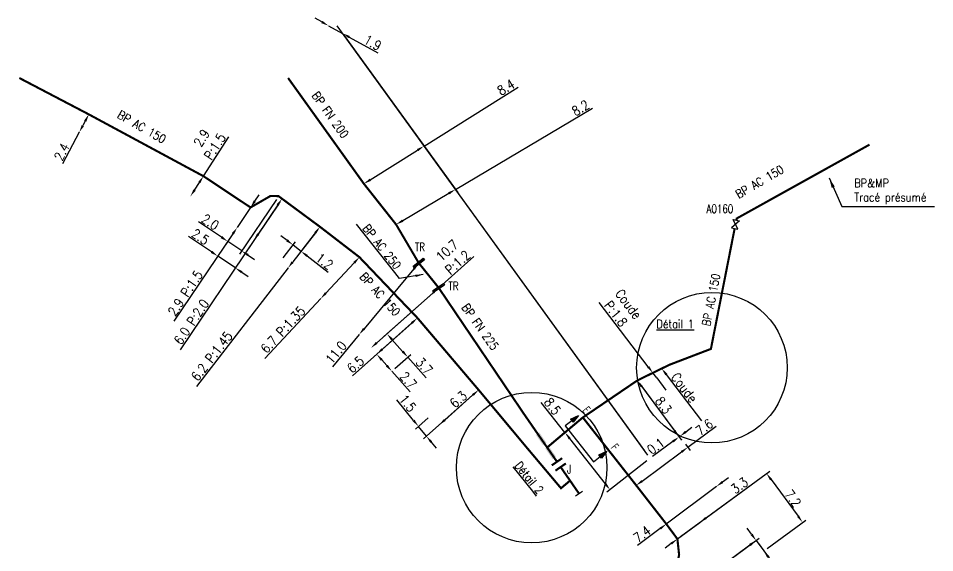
# Model space of a CAD drawing. Header units: millimetres. Extents: x 183997 to 185000, y 127999 to 129007.
# Drawn here: x 184287.6 to 184395.9, y 128943.9 to 129007.1 of the extents above; entities that cross this region are included whole.
import ezdxf
from ezdxf.enums import TextEntityAlignment as Align

# ---------------------------------------------------------------- set-up
doc = ezdxf.new("R2010")
doc.units = ezdxf.units.MM
doc.header["$PDMODE"] = 34
doc.linetypes.add('L_25_AP', pattern=[2000, 1000, 1000])
doc.linetypes.add('L_25_FN', pattern=[2000, 1000, 1000])
doc.layers.get('0').update_dxf_attribs({"linetype": 'CONTINUOUS'})
doc.layers.get('DEFPOINTS').update_dxf_attribs({"linetype": 'CONTINUOUS'})
for name, color, linetype in [('L_150', 1, 'CONTINUOUS'), ('L_300', 7, 'CONTINUOUS'), ('L_340', 7, 'CONTINUOUS'), ('L_900', 7, 'CONTINUOUS'), ('P_310', 7, 'CONTINUOUS')]:
    doc.layers.add(name, color=color, linetype=linetype)
doc.styles.add('indication', font='isocp.shx', dxfattribs={"width": 0.85})
doc.styles.get("Standard").update_dxf_attribs({"font": 'romans.shx', "width": 0.85})
doc.dimstyles.get("Standard").update_dxf_attribs({"dimtxt": 1.5, "dimasz": 1.2, "dimexe": 0.625, "dimexo": 0.625, "dimgap": 0.25, "dimtad": 1, "dimdec": 1, "dimzin": 0, "dimdsep": 46, "dimtxsty": 'Standard', "dimcen": -0.5, "dimadec": 0, "dimazin": 0, "dimtfac": 1, "dimtdec": 1, "dimtmove": 0, "dimatfit": 3, "dimfxl": 0, "dimtolj": 1, "dimtzin": 0, "dimarcsym": 0})

# ---------------------------------------------------------------- blocks, each defined once
blk = doc.blocks.new('*D165')
at = {"layer": 'DEFPOINTS', "color": 0, "linetype": 'Continuous', "transparency": 16777216}
for p in [(184334.76, 128971.62), (184331.73, 128965.32), (184331.73, 128965.32)]:
    blk.add_point(p, dxfattribs=at)
at = {"layer": 'L_150', "color": 0, "linetype": 'Continuous', "lineweight": -2, "transparency": 16777216}
for p, q in [((184334.41, 128971.31), (184329.59, 128967.02)), ((184330.54, 128966.66), (184331.14, 128965.99)), ((184331.73, 128965.32), (184333.91, 128962.87)), ((184332.08, 128965.63), (184332.08, 128965.63))]:
    blk.add_line(p, q, dxfattribs=at)
at = {"layer": 'L_150', "color": 0, "linetype": 'Continuous', "transparency": 16777216}
for points in [[(184330.65, 128966.76), (184330.43, 128966.56), (184329.94, 128967.33)], [(184331.25, 128966.09), (184331.02, 128965.89), (184331.73, 128965.32)]]:
    blk.add_solid(points, dxfattribs=at)
at = {"layer": 'L_150', "color": 0, "linetype": 'Continuous', "transparency": 16777216, "insert": (184333.68, 128964.25), "char_height": 1.125, "attachment_point": 5, "rotation": 311.6532}
blk.add_mtext('\\A1;2.7', dxfattribs=at)
blk = doc.blocks.new('L_300_09')
at = {"color": 0, "linetype": 'Continuous', "flags": 128}
blk.add_lwpolyline([(0.5, -0.38), (-0.5, 0.38), (-0.5, -0.38), (0.5, 0.38), (0.5, -0.38)], dxfattribs=at)
at = {"color": 0, "linetype": 'Continuous', "width": 0.75}
blk.add_attdef('NUM', text='', height=1, dxfattribs=at).set_placement((0, 1.69), align=Align.MIDDLE_CENTER)
at = {"color": 0, "linetype": 'Continuous', "width": 0.75, "flags": 3}
for tag, p in [('DEF_LEG', (0, -5)), ('DEF_COUP', (0, -7.5)), ('DEF_TYPE', (0, -10))]:
    blk.add_attdef(tag, text='', height=1.2, dxfattribs=at).set_placement(p, align=Align.MIDDLE)
blk = doc.blocks.new('L_340_02')
at = {"color": 0, "linetype": 'Continuous'}
blk.add_solid([(-0.75, 0.25), (0.75, 0.25), (-0.75, -0.25), (0.75, -0.25)], dxfattribs=at)
at = {"color": 0, "linetype": 'Continuous', "width": 0.75, "flags": 3}
for tag, p in [('DEF_LEG', (0, -4.75)), ('DEF_TYPE', (0, -6.75))]:
    blk.add_attdef(tag, text='', height=1.2, dxfattribs=at).set_placement(p, align=Align.MIDDLE)
blk = doc.blocks.new('L_340_07')
at = {"color": 0, "linetype": 'Continuous', "const_width": 0.25, "flags": 128}
blk.add_lwpolyline([(0, 0), (0.35, 0)], dxfattribs=at)
at = {"color": 0, "linetype": 'Continuous', "flags": 128}
blk.add_lwpolyline([(0.35, -0.5), (0.35, 0.5)], dxfattribs=at)
at = {"color": 0, "linetype": 'Continuous', "width": 0.75, "flags": 3}
for tag, p in [('DEF_LEG', (0.72, -3.47)), ('DEF_COUP', (0.72, -5.97)), ('DEF_TYPE', (0.72, -8.47))]:
    blk.add_attdef(tag, text='', height=1.2, dxfattribs=at).set_placement(p, align=Align.MIDDLE)
blk = doc.blocks.new('P_310_01')
at = {"color": 0, "linetype": 'Continuous', "const_width": 0.25, "flags": 128}
for points in [[(-0.38, 0.75), (-0.38, -0.75)], [(0.38, 0.75), (0.38, -0.75)]]:
    blk.add_lwpolyline(points, dxfattribs=at)
at = {"color": 0, "linetype": 'Continuous', "width": 0.75}
blk.add_attdef('NUM', text='', height=1, dxfattribs=at).set_placement((1.93, 1.53), align=Align.MIDDLE)
at = {"color": 0, "linetype": 'Continuous', "width": 0.75, "flags": 3}
for tag, p in [('DEF_LEG', (0, -10)), ('DEF_COUP', (0, -12.5)), ('DEF_TYPE', (0, -15))]:
    blk.add_attdef(tag, text='', height=1.2, dxfattribs=at).set_placement(p, align=Align.MIDDLE)
blk = doc.blocks.new('L_340_19')
at = {"linetype": 'Continuous'}
blk.add_hatch(color=0, dxfattribs=at).paths.add_polyline_path([(0.12, 0.75), (-0.12, 0.75), (-0.12, -0.75), (0.12, -0.75)])
at = {"color": 0, "linetype": 'Continuous'}
blk.add_lwpolyline([(-0.12, 0.75), (0.12, 0.75), (0.12, -0.75), (-0.12, -0.75)], close=True, dxfattribs=at)
at = {"color": 0, "linetype": 'Continuous', "width": 0.75}
for tag, height, flags, p in [('TR', 1, 8, (0, 1.98)), ('DEF_LEG', 1.2, 3, (0, -5)), ('DEF_COUP', 1.2, 3, (0, -7.5)), ('DEF_TYPE', 1.2, 3, (0, -10))]:
    blk.add_attdef(tag, text='', height=height, dxfattribs=dict(at, flags=flags)).set_placement(p, align=Align.MIDDLE)
blk = doc.blocks.new('*D796')
at = {"layer": 'DEFPOINTS', "color": 0, "linetype": 'Continuous', "transparency": 16777216}
for p in [(184375.71, 128944.06), (184375.71, 128944.06), (184365.45, 128938.43)]:
    blk.add_point(p, dxfattribs=at)
at = {"layer": 'L_150', "color": 0, "linetype": 'Continuous', "lineweight": -2, "transparency": 16777216}
for p, q in [((184374.26, 128946.03), (184373.73, 128946.76)), ((184365.83, 128938.71), (184375.17, 128945.59)), ((184374.79, 128945.31), (184375.71, 128944.06)), ((184376.25, 128943.33), (184378.11, 128940.8))]:
    blk.add_line(p, q, dxfattribs=at)
at = {"layer": 'L_150', "color": 0, "linetype": 'Continuous', "transparency": 16777216}
for points in [[(184374.38, 128946.12), (184374.14, 128945.94), (184374.79, 128945.31)], [(184376.37, 128943.42), (184376.12, 128943.25), (184375.71, 128944.06)]]:
    blk.add_solid(points, dxfattribs=at)
at = {"layer": 'L_150', "color": 0, "linetype": 'Continuous', "transparency": 16777216, "insert": (184378.05, 128942.15), "char_height": 1.125, "attachment_point": 5, "rotation": 306.343}
blk.add_mtext('\\A1;1.6', dxfattribs=at)
blk = doc.blocks.new('*D797')
at = {"layer": 'DEFPOINTS', "color": 0, "linetype": 'Continuous', "transparency": 16777216}
for p in [(184374.79, 128945.31), (184374.79, 128945.31), (184364.84, 128937.98)]:
    blk.add_point(p, dxfattribs=at)
at = {"layer": 'L_150', "color": 0, "linetype": 'Continuous', "lineweight": -2, "transparency": 16777216}
blk.add_line((184365.56, 128938.52), (184374.07, 128944.77), dxfattribs=at)
at = {"layer": 'L_150', "color": 0, "linetype": 'Continuous', "transparency": 16777216}
for points in [[(184373.98, 128944.89), (184374.16, 128944.65), (184374.79, 128945.31)], [(184365.48, 128938.64), (184365.65, 128938.4), (184364.84, 128937.98)]]:
    blk.add_solid(points, dxfattribs=at)
at = {"layer": 'L_150', "color": 0, "linetype": 'Continuous', "transparency": 16777216, "insert": (184367.39, 128940.79), "char_height": 1.125, "attachment_point": 5, "rotation": 36.343}
blk.add_mtext('\\A1;12.5', dxfattribs=at)
blk = doc.blocks.new('*D798')
at = {"layer": 'DEFPOINTS', "color": 0, "linetype": 'Continuous', "transparency": 16777216}
for p in [(184380.29, 128947.43), (184365.49, 128945.48), (184375.71, 128944.06)]:
    blk.add_point(p, dxfattribs=at)
at = {"layer": 'L_150', "color": 0, "linetype": 'Continuous', "lineweight": -2, "transparency": 16777216}
for p, q in [((184365.87, 128945.76), (184376.41, 128953.51)), ((184376.56, 128952.51), (184379.76, 128948.16)), ((184376.09, 128944.34), (184380.67, 128947.71))]:
    blk.add_line(p, q, dxfattribs=at)
at = {"layer": 'L_150', "color": 0, "linetype": 'Continuous', "transparency": 16777216}
for points in [[(184376.68, 128952.59), (184376.44, 128952.42), (184376.03, 128953.23)], [(184379.88, 128948.24), (184379.64, 128948.07), (184380.29, 128947.43)]]:
    blk.add_solid(points, dxfattribs=at)
at = {"layer": 'L_150', "color": 0, "linetype": 'Continuous', "transparency": 16777216, "insert": (184379.14, 128950.27), "char_height": 1.125, "attachment_point": 5, "rotation": 306.343}
blk.add_mtext('\\A1;7.2', dxfattribs=at)
blk = doc.blocks.new('*D799')
at = {"layer": 'DEFPOINTS', "color": 0, "linetype": 'Continuous', "transparency": 16777216}
for p in [(184360.74, 128964.22), (184365.76, 128957.61), (184365.76, 128957.61)]:
    blk.add_point(p, dxfattribs=at)
at = {"layer": 'L_150', "color": 0, "linetype": 'Continuous', "lineweight": -2, "transparency": 16777216}
for p, q in [((184361.02, 128963.85), (184365.96, 128957.18)), ((184366.49, 128958.15), (184367.21, 128958.69)), ((184365.76, 128957.61), (184365.68, 128957.55)), ((184364.96, 128957.02), (184362.55, 128955.23)), ((184366.04, 128957.24), (184366.04, 128957.24))]:
    blk.add_line(p, q, dxfattribs=at)
at = {"layer": 'L_150', "color": 0, "linetype": 'Continuous', "transparency": 16777216}
for points in [[(184366.4, 128958.27), (184366.58, 128958.03), (184365.76, 128957.61)], [(184364.87, 128957.14), (184365.05, 128956.9), (184365.68, 128957.55)]]:
    blk.add_solid(points, dxfattribs=at)
at = {"layer": 'L_150', "color": 0, "linetype": 'Continuous', "transparency": 16777216, "insert": (184362.94, 128956.46), "char_height": 1.125, "attachment_point": 5, "rotation": 36.5335}
blk.add_mtext('\\A1;0.1', dxfattribs=at)
blk = doc.blocks.new('*D801')
at = {"layer": 'DEFPOINTS', "color": 0, "linetype": 'Continuous', "transparency": 16777216}
for p in [(184363.64, 128965.64), (184368.32, 128959.47), (184368.32, 128959.47)]:
    blk.add_point(p, dxfattribs=at)
at = {"layer": 'L_150', "color": 0, "linetype": 'Continuous', "lineweight": -2, "transparency": 16777216}
blk.add_line((184364.18, 128964.92), (184368.32, 128959.47), dxfattribs=at)
at = {"layer": 'L_150', "color": 0, "linetype": 'Continuous', "transparency": 16777216}
blk.add_solid([(184364.3, 128965.01), (184364.06, 128964.83), (184363.64, 128965.64)], dxfattribs=at)
at = {"layer": 'L_150', "color": 0, "linetype": 'Continuous', "transparency": 16777216, "insert": (184366.3, 128963.38), "char_height": 1.125, "attachment_point": 5, "rotation": 307.2116}
blk.add_mtext('\\A1;Coude', dxfattribs=at)
blk = doc.blocks.new('_None')
blk = doc.blocks.new('*D802')
at = {"layer": 'DEFPOINTS', "color": 0, "linetype": 'Continuous', "transparency": 16777216}
for p in [(184341.99, 128963.11), (184336.36, 128960.12), (184334.88, 128958.8)]:
    blk.add_point(p, dxfattribs=at)
at = {"layer": 'L_150', "color": 0, "linetype": 'Continuous', "lineweight": -2, "transparency": 16777216}
for p, q in [((184334.31, 128959.49), (184332.32, 128961.93)), ((184341.64, 128962.79), (184335.48, 128957.32)), ((184336.01, 128959.81), (184334.53, 128958.48)), ((184335.83, 128957.63), (184334.88, 128958.8)), ((184336.4, 128956.94), (184336.96, 128956.24))]:
    blk.add_line(p, q, dxfattribs=at)
at = {"layer": 'L_150', "color": 0, "linetype": 'Continuous', "transparency": 16777216}
for points in [[(184334.42, 128959.59), (184334.19, 128959.4), (184334.88, 128958.8)], [(184336.51, 128957.03), (184336.28, 128956.84), (184335.83, 128957.63)]]:
    blk.add_solid(points, dxfattribs=at)
at = {"layer": 'L_150', "color": 0, "linetype": 'Continuous', "transparency": 16777216, "insert": (184333.61, 128961.53), "char_height": 1.125, "attachment_point": 5, "rotation": 309.247}
blk.add_mtext('\\A1;1.5', dxfattribs=at)
blk = doc.blocks.new('*D803')
at = {"layer": 'DEFPOINTS', "color": 0, "linetype": 'Continuous', "transparency": 16777216}
for p in [(184341.99, 128963.11), (184337.31, 128958.96), (184337.31, 128958.96)]:
    blk.add_point(p, dxfattribs=at)
at = {"layer": 'L_150', "color": 0, "linetype": 'Continuous', "lineweight": -2, "transparency": 16777216}
blk.add_line((184341.31, 128962.51), (184337.99, 128959.55), dxfattribs=at)
at = {"layer": 'L_150', "color": 0, "linetype": 'Continuous', "transparency": 16777216}
for points in [[(184341.21, 128962.62), (184341.41, 128962.4), (184341.99, 128963.11)], [(184337.89, 128959.67), (184338.09, 128959.44), (184337.31, 128958.96)]]:
    blk.add_solid(points, dxfattribs=at)
at = {"layer": 'L_150', "color": 0, "linetype": 'Continuous', "transparency": 16777216, "insert": (184339.6, 128961.99), "char_height": 1.125, "attachment_point": 5, "rotation": 41.6069}
blk.add_mtext('\\A1;6.3', dxfattribs=at)
blk = doc.blocks.new('*D804')
at = {"layer": 'DEFPOINTS', "color": 0, "linetype": 'Continuous', "transparency": 16777216}
for p in [(184334.76, 128971.62), (184329.94, 128967.33), (184329.94, 128967.33)]:
    blk.add_point(p, dxfattribs=at)
at = {"layer": 'L_150', "color": 0, "linetype": 'Continuous', "lineweight": -2, "transparency": 16777216}
for p, q in [((184334.09, 128971.02), (184330.61, 128967.93)), ((184329.94, 128967.33), (184327.07, 128964.78))]:
    blk.add_line(p, q, dxfattribs=at)
at = {"layer": 'L_150', "color": 0, "linetype": 'Continuous', "transparency": 16777216}
for points in [[(184333.99, 128971.13), (184334.19, 128970.91), (184334.76, 128971.62)], [(184330.51, 128968.04), (184330.71, 128967.82), (184329.94, 128967.33)]]:
    blk.add_solid(points, dxfattribs=at)
at = {"layer": 'L_150', "color": 0, "linetype": 'Continuous', "transparency": 16777216, "insert": (184327.44, 128966.11), "char_height": 1.125, "attachment_point": 5, "rotation": 41.6532}
blk.add_mtext('\\A1;6.5', dxfattribs=at)
blk = doc.blocks.new('*D805')
at = {"layer": 'DEFPOINTS', "color": 0, "linetype": 'Continuous', "transparency": 16777216}
for p in [(184327.9, 128978.81), (184323.33, 128973.91), (184323.33, 128973.91)]:
    blk.add_point(p, dxfattribs=at)
at = {"layer": 'L_150', "color": 0, "linetype": 'Continuous', "lineweight": -2, "transparency": 16777216}
for p, q in [((184327.29, 128978.15), (184323.94, 128974.57)), ((184323.33, 128973.91), (184316.72, 128966.83))]:
    blk.add_line(p, q, dxfattribs=at)
at = {"layer": 'L_150', "color": 0, "linetype": 'Continuous', "transparency": 16777216}
for points in [[(184327.18, 128978.25), (184327.4, 128978.05), (184327.9, 128978.81)], [(184323.83, 128974.67), (184324.05, 128974.47), (184323.33, 128973.91)]]:
    blk.add_solid(points, dxfattribs=at)
at = {"layer": 'L_150', "color": 0, "linetype": 'Continuous', "transparency": 16777216, "insert": (184318.86, 128970.23), "char_height": 1.125, "attachment_point": 5, "rotation": 46.9492}
blk.add_mtext('\\A1;6.7 P:1.35', dxfattribs=at)
blk = doc.blocks.new('*D806')
at = {"layer": 'DEFPOINTS', "color": 0, "linetype": 'Continuous', "transparency": 16777216}
for p in [(184318.74, 128985.73), (184313.44, 128982.32), (184311.16, 128978.93)]:
    blk.add_point(p, dxfattribs=at)
at = {"layer": 'L_150', "color": 0, "linetype": 'Continuous', "lineweight": -2, "transparency": 16777216}
for p, q in [((184318.48, 128985.34), (184312.98, 128977.15)), ((184313.18, 128981.93), (184310.9, 128978.54)), ((184310.42, 128979.43), (184307.7, 128981.26)), ((184313.24, 128977.54), (184311.16, 128978.93)), ((184313.99, 128977.04), (184314.73, 128976.53))]:
    blk.add_line(p, q, dxfattribs=at)
at = {"layer": 'L_150', "color": 0, "linetype": 'Continuous', "transparency": 16777216}
for points in [[(184310.5, 128979.56), (184310.33, 128979.31), (184311.16, 128978.93)], [(184314.07, 128977.16), (184313.9, 128976.91), (184313.24, 128977.54)]]:
    blk.add_solid(points, dxfattribs=at)
at = {"layer": 'L_150', "color": 0, "linetype": 'Continuous', "transparency": 16777216, "insert": (184309.1, 128981.22), "char_height": 1.125, "attachment_point": 5, "rotation": 326.0917}
blk.add_mtext('\\A1;2.5', dxfattribs=at)
blk = doc.blocks.new('*D810')
at = {"layer": 'DEFPOINTS', "color": 0, "linetype": 'Continuous', "transparency": 16777216}
for p in [(184325.91, 129005.27), (184339.25, 128986.82), (184332.24, 128982.67)]:
    blk.add_point(p, dxfattribs=at)
at = {"layer": 'L_150', "color": 0, "linetype": 'Continuous', "lineweight": -2, "transparency": 16777216}
for p, q in [((184326.18, 129004.89), (184339.53, 128986.44)), ((184339.25, 128986.82), (184355.45, 128996.42)), ((184333.02, 128983.13), (184338.48, 128986.37))]:
    blk.add_line(p, q, dxfattribs=at)
at = {"layer": 'L_150', "color": 0, "linetype": 'Continuous', "transparency": 16777216}
for points in [[(184338.4, 128986.49), (184338.56, 128986.24), (184339.25, 128986.82)], [(184332.94, 128983.26), (184333.09, 128983), (184332.24, 128982.67)]]:
    blk.add_solid(points, dxfattribs=at)
at = {"layer": 'L_150', "color": 0, "linetype": 'Continuous', "transparency": 16777216, "insert": (184354.04, 128996.46), "char_height": 1.125, "attachment_point": 5, "rotation": 30.6564}
blk.add_mtext('\\A1;8.2', dxfattribs=at)
blk = doc.blocks.new('*D811')
at = {"layer": 'DEFPOINTS', "color": 0, "linetype": 'Continuous', "transparency": 16777216}
for p in [(184337.27, 128975.19), (184329.27, 128968.08), (184329.27, 128968.08)]:
    blk.add_point(p, dxfattribs=at)
at = {"layer": 'L_340', "color": 0, "linetype": 'Continuous', "lineweight": -2, "transparency": 16777216}
for p, q in [((184337.27, 128975.19), (184341.41, 128978.88)), ((184329.95, 128968.68), (184336.6, 128974.59))]:
    blk.add_line(p, q, dxfattribs=at)
at = {"layer": 'L_340', "color": 0, "linetype": 'Continuous', "transparency": 16777216}
for points in [[(184336.5, 128974.71), (184336.7, 128974.48), (184337.27, 128975.19)], [(184329.85, 128968.79), (184330.05, 128968.57), (184329.27, 128968.08)]]:
    blk.add_solid(points, dxfattribs=at)
at = {"layer": 'L_340', "color": 0, "linetype": 'Continuous', "transparency": 16777216, "insert": (184338.89, 128978.89), "char_height": 1.125, "attachment_point": 5, "rotation": 41.6532}
blk.add_mtext('\\A1;10.7\\PP:1.2', dxfattribs=at)
blk = doc.blocks.new('*D812')
at = {"layer": 'DEFPOINTS', "color": 0, "linetype": 'Continuous', "transparency": 16777216}
for p in [(184334.92, 128978.11), (184327.87, 128969.66), (184327.87, 128969.66)]:
    blk.add_point(p, dxfattribs=at)
at = {"layer": 'L_340', "color": 0, "linetype": 'Continuous', "lineweight": -2, "transparency": 16777216}
for p, q in [((184334.34, 128977.42), (184328.45, 128970.35)), ((184327.87, 128969.66), (184324.7, 128965.86))]:
    blk.add_line(p, q, dxfattribs=at)
at = {"layer": 'L_340', "color": 0, "linetype": 'Continuous', "transparency": 16777216}
for points in [[(184334.22, 128977.51), (184334.45, 128977.32), (184334.92, 128978.11)], [(184328.33, 128970.45), (184328.56, 128970.26), (184327.87, 128969.66)]]:
    blk.add_solid(points, dxfattribs=at)
at = {"layer": 'L_340', "color": 0, "linetype": 'Continuous', "transparency": 16777216, "insert": (184325.13, 128967.55), "char_height": 1.125, "attachment_point": 5, "rotation": 50.1662}
blk.add_mtext('\\A1;11.0', dxfattribs=at)
blk = doc.blocks.new('*D813')
at = {"layer": 'DEFPOINTS', "color": 0, "linetype": 'Continuous', "transparency": 16777216}
for p in [(184335.54, 128991.95), (184328.43, 128987.49), (184362.26, 128955.02)]:
    blk.add_point(p, dxfattribs=at)
at = {"layer": 'L_150', "color": 0, "linetype": 'Continuous', "lineweight": -2, "transparency": 16777216}
for p, q in [((184335.54, 128991.95), (184346.65, 128998.91)), ((184361.98, 128955.4), (184335.27, 128992.33)), ((184329.19, 128987.97), (184334.78, 128991.47)), ((184328.15, 128987.87), (184328.15, 128987.87))]:
    blk.add_line(p, q, dxfattribs=at)
at = {"layer": 'L_150', "color": 0, "linetype": 'Continuous', "transparency": 16777216}
for points in [[(184334.7, 128991.6), (184334.86, 128991.35), (184335.54, 128991.95)], [(184329.11, 128988.1), (184329.27, 128987.84), (184328.43, 128987.49)]]:
    blk.add_solid(points, dxfattribs=at)
at = {"layer": 'L_150', "color": 0, "linetype": 'Continuous', "transparency": 16777216, "insert": (184345.22, 128998.9), "char_height": 1.125, "attachment_point": 5, "rotation": 32.0804}
blk.add_mtext('\\A1;8.4', dxfattribs=at)
blk = doc.blocks.new('*D964')
at = {"layer": 'DEFPOINTS', "color": 0, "linetype": 'Continuous', "transparency": 16777216}
for p in [(184366.17, 128957.06), (184366.71, 128956.32), (184360.06, 128952.54)]:
    blk.add_point(p, dxfattribs=at)
at = {"layer": 'L_150', "color": 0, "linetype": 'Continuous', "lineweight": -2, "transparency": 16777216}
for p, q in [((184366.71, 128956.32), (184370.07, 128958.81)), ((184366.44, 128956.69), (184366.99, 128955.94)), ((184361.33, 128952.33), (184365.99, 128955.78)), ((184360.34, 128952.16), (184360.88, 128951.42))]:
    blk.add_line(p, q, dxfattribs=at)
at = {"layer": 'L_150', "color": 0, "linetype": 'Continuous', "transparency": 16777216}
for points in [[(184365.9, 128955.9), (184366.08, 128955.66), (184366.71, 128956.32)], [(184361.24, 128952.45), (184361.42, 128952.21), (184360.6, 128951.8)]]:
    blk.add_solid(points, dxfattribs=at)
at = {"layer": 'L_150', "color": 0, "linetype": 'Continuous', "transparency": 16777216, "insert": (184368.67, 128958.7), "char_height": 1.125, "attachment_point": 5, "rotation": 36.5335}
blk.add_mtext('\\A1;7.6', dxfattribs=at)
blk = doc.blocks.new('*D965')
at = {"layer": 'DEFPOINTS', "color": 0, "linetype": 'Continuous', "transparency": 16777216}
for p in [(184368.15, 128947.43), (184368.15, 128947.43), (184365.49, 128945.48)]:
    blk.add_point(p, dxfattribs=at)
at = {"layer": 'L_150', "color": 0, "linetype": 'Continuous', "lineweight": -2, "transparency": 16777216}
for p, q in [((184368.87, 128947.97), (184374.22, 128951.9)), ((184365.49, 128945.48), (184368.15, 128947.43)), ((184364.77, 128944.94), (184364.04, 128944.41))]:
    blk.add_line(p, q, dxfattribs=at)
at = {"layer": 'L_150', "color": 0, "linetype": 'Continuous', "transparency": 16777216}
for points in [[(184368.78, 128948.09), (184368.96, 128947.85), (184368.15, 128947.43)], [(184364.68, 128945.06), (184364.85, 128944.82), (184365.49, 128945.48)]]:
    blk.add_solid(points, dxfattribs=at)
at = {"layer": 'L_150', "color": 0, "linetype": 'Continuous', "transparency": 16777216, "insert": (184372.82, 128951.8), "char_height": 1.125, "attachment_point": 5, "rotation": 36.343}
blk.add_mtext('\\A1;3.3', dxfattribs=at)
blk = doc.blocks.new('*D966')
at = {"layer": 'DEFPOINTS', "color": 0, "linetype": 'Continuous', "transparency": 16777216}
for p in [(184370.1, 128951.68), (184370.1, 128951.68), (184364.18, 128947.25)]:
    blk.add_point(p, dxfattribs=at)
at = {"layer": 'L_150', "color": 0, "linetype": 'Continuous', "lineweight": -2, "transparency": 16777216}
for p, q in [((184370.82, 128952.22), (184371.54, 128952.76)), ((184370.1, 128951.68), (184364.18, 128947.25)), ((184363.46, 128946.71), (184360.79, 128944.72))]:
    blk.add_line(p, q, dxfattribs=at)
at = {"layer": 'L_150', "color": 0, "linetype": 'Continuous', "transparency": 16777216}
for points in [[(184370.73, 128952.34), (184370.91, 128952.1), (184370.1, 128951.68)], [(184363.37, 128946.83), (184363.55, 128946.59), (184364.18, 128947.25)]]:
    blk.add_solid(points, dxfattribs=at)
at = {"layer": 'L_150', "color": 0, "linetype": 'Continuous', "transparency": 16777216, "insert": (184361.32, 128946.05), "char_height": 1.125, "attachment_point": 5, "rotation": 36.8}
blk.add_mtext('\\A1;7.4', dxfattribs=at)
blk = doc.blocks.new('*D967')
at = {"layer": 'DEFPOINTS', "color": 0, "linetype": 'Continuous', "transparency": 16777216}
for p in [(184360.74, 128964.22), (184365.68, 128957.55), (184365.68, 128957.55)]:
    blk.add_point(p, dxfattribs=at)
at = {"layer": 'L_150', "color": 0, "linetype": 'Continuous', "lineweight": -2, "transparency": 16777216}
blk.add_line((184361.28, 128963.5), (184365.15, 128958.28), dxfattribs=at)
at = {"layer": 'L_150', "color": 0, "linetype": 'Continuous', "transparency": 16777216}
for points in [[(184361.4, 128963.59), (184361.16, 128963.41), (184360.74, 128964.22)], [(184365.27, 128958.37), (184365.03, 128958.19), (184365.68, 128957.55)]]:
    blk.add_solid(points, dxfattribs=at)
at = {"layer": 'L_150', "color": 0, "linetype": 'Continuous', "transparency": 16777216, "insert": (184363.84, 128961.3), "char_height": 1.125, "attachment_point": 5, "rotation": 306.5335}
blk.add_mtext('\\A1;8.3', dxfattribs=at)
blk = doc.blocks.new('*D968')
at = {"layer": 'DEFPOINTS', "color": 0, "linetype": 'Continuous', "transparency": 16777216}
for p in [(184362.59, 128965.13), (184363.04, 128964.52), (184363.04, 128964.52)]:
    blk.add_point(p, dxfattribs=at)
at = {"layer": 'L_150', "color": 0, "linetype": 'Continuous', "lineweight": -2, "transparency": 16777216}
for p, q in [((184362.04, 128965.84), (184356.26, 128973.45)), ((184363.04, 128964.52), (184362.59, 128965.13)), ((184363.04, 128964.52), (184364.13, 128963.09))]:
    blk.add_line(p, q, dxfattribs=at)
at = {"layer": 'L_150', "color": 0, "linetype": 'Continuous', "transparency": 16777216}
blk.add_solid([(184362.16, 128965.93), (184361.92, 128965.75), (184362.59, 128965.13)], dxfattribs=at)
at = {"layer": 'L_150', "color": 0, "linetype": 'Continuous', "transparency": 16777216, "insert": (184358.96, 128972.69), "char_height": 1.125, "attachment_point": 5, "rotation": 307.2116}
blk.add_mtext('\\A1;Coude\\PP:1.8', dxfattribs=at)
blk = doc.blocks.new('*D969')
at = {"layer": 'DEFPOINTS', "color": 0, "linetype": 'Continuous', "transparency": 16777216}
for p in [(184323.24, 128982.4), (184319.46, 128977.53), (184319.46, 128977.53)]:
    blk.add_point(p, dxfattribs=at)
at = {"layer": 'L_150', "color": 0, "linetype": 'Continuous', "lineweight": -2, "transparency": 16777216}
for p, q in [((184322.69, 128981.69), (184320.01, 128978.24)), ((184319.46, 128977.53), (184308.63, 128963.52))]:
    blk.add_line(p, q, dxfattribs=at)
at = {"layer": 'L_150', "color": 0, "linetype": 'Continuous', "transparency": 16777216}
for points in [[(184322.57, 128981.78), (184322.81, 128981.6), (184323.24, 128982.4)], [(184319.89, 128978.33), (184320.13, 128978.15), (184319.46, 128977.53)]]:
    blk.add_solid(points, dxfattribs=at)
at = {"layer": 'L_150', "color": 0, "linetype": 'Continuous', "transparency": 16777216, "insert": (184310.45, 128967.1), "char_height": 1.125, "attachment_point": 5, "rotation": 52.2658}
blk.add_mtext('\\A1;6.2 P:1.45', dxfattribs=at)
blk = doc.blocks.new('*D970')
at = {"layer": 'DEFPOINTS', "color": 0, "linetype": 'Continuous', "transparency": 16777216}
for p in [(184323.24, 128982.4), (184320.05, 128980.25), (184318.58, 128978.35)]:
    blk.add_point(p, dxfattribs=at)
at = {"layer": 'L_150', "color": 0, "linetype": 'Continuous', "lineweight": -2, "transparency": 16777216}
for p, q in [((184322.95, 128982.03), (184320.71, 128979.14)), ((184319.34, 128980.8), (184318.63, 128981.35)), ((184318.87, 128978.72), (184320.34, 128980.62)), ((184320.05, 128980.25), (184321, 128979.51)), ((184321.71, 128978.96), (184324.2, 128977.04))]:
    blk.add_line(p, q, dxfattribs=at)
at = {"layer": 'L_150', "color": 0, "linetype": 'Continuous', "transparency": 16777216}
for points in [[(184319.43, 128980.92), (184319.25, 128980.68), (184320.05, 128980.25)], [(184321.8, 128979.08), (184321.62, 128978.84), (184321, 128979.51)]]:
    blk.add_solid(points, dxfattribs=at)
at = {"layer": 'L_150', "color": 0, "linetype": 'Continuous', "transparency": 16777216, "insert": (184323.77, 128978.32), "char_height": 1.125, "attachment_point": 5, "rotation": 322.2658}
blk.add_mtext('\\A1;1.2', dxfattribs=at)
blk = doc.blocks.new('*D971')
at = {"layer": 'DEFPOINTS', "color": 0, "linetype": 'Continuous', "transparency": 16777216}
for p in [(184318.74, 128985.73), (184315.42, 128980.79), (184315.42, 128980.79)]:
    blk.add_point(p, dxfattribs=at)
at = {"layer": 'L_150', "color": 0, "linetype": 'Continuous', "lineweight": -2, "transparency": 16777216}
for p, q in [((184318.24, 128984.98), (184315.93, 128981.54)), ((184315.42, 128980.79), (184306.72, 128967.84))]:
    blk.add_line(p, q, dxfattribs=at)
at = {"layer": 'L_150', "color": 0, "linetype": 'Continuous', "transparency": 16777216}
for points in [[(184318.12, 128985.07), (184318.37, 128984.9), (184318.74, 128985.73)], [(184315.8, 128981.62), (184316.05, 128981.45), (184315.42, 128980.79)]]:
    blk.add_solid(points, dxfattribs=at)
at = {"layer": 'L_150', "color": 0, "linetype": 'Continuous', "transparency": 16777216, "insert": (184308.04, 128971.15), "char_height": 1.125, "attachment_point": 5, "rotation": 56.0917}
blk.add_mtext('\\A1;6.0 P:2.0', dxfattribs=at)
blk = doc.blocks.new('*D972')
at = {"layer": 'DEFPOINTS', "color": 0, "linetype": 'Continuous', "transparency": 16777216}
for p in [(184318.34, 128986.03), (184313.44, 128982.32), (184312.33, 128980.67)]:
    blk.add_point(p, dxfattribs=at)
at = {"layer": 'L_150', "color": 0, "linetype": 'Continuous', "lineweight": -2, "transparency": 16777216}
for p, q in [((184318.08, 128985.64), (184313.73, 128979.16)), ((184311.58, 128981.17), (184308.86, 128983)), ((184313.18, 128981.93), (184312.07, 128980.28)), ((184313.99, 128979.55), (184312.33, 128980.67)), ((184314.74, 128979.05), (184315.48, 128978.55))]:
    blk.add_line(p, q, dxfattribs=at)
at = {"layer": 'L_150', "color": 0, "linetype": 'Continuous', "transparency": 16777216}
for points in [[(184311.67, 128981.3), (184311.5, 128981.05), (184312.33, 128980.67)], [(184314.82, 128979.18), (184314.65, 128978.93), (184313.99, 128979.55)]]:
    blk.add_solid(points, dxfattribs=at)
at = {"layer": 'L_150', "color": 0, "linetype": 'Continuous', "transparency": 16777216, "insert": (184310.27, 128982.96), "char_height": 1.125, "attachment_point": 5, "rotation": 326.0917}
blk.add_mtext('\\A1;2.0', dxfattribs=at)
blk = doc.blocks.new('*D973')
at = {"layer": 'DEFPOINTS', "color": 0, "linetype": 'Continuous', "transparency": 16777216}
for p in [(184352.2, 128958.08), (184362.26, 128955.02), (184357.52, 128951.3)]:
    blk.add_point(p, dxfattribs=at)
at = {"layer": 'L_150', "color": 0, "linetype": 'Continuous', "lineweight": -2, "transparency": 16777216}
for p, q in [((184352.2, 128958.08), (184349.4, 128961.64)), ((184356.97, 128952), (184352.76, 128957.37)), ((184361.89, 128954.73), (184357.16, 128951.01))]:
    blk.add_line(p, q, dxfattribs=at)
at = {"layer": 'L_150', "color": 0, "linetype": 'Continuous', "transparency": 16777216}
for points in [[(184352.87, 128957.46), (184352.64, 128957.27), (184352.2, 128958.08)], [(184357.09, 128952.1), (184356.85, 128951.91), (184357.52, 128951.3)]]:
    blk.add_solid(points, dxfattribs=at)
at = {"layer": 'L_150', "color": 0, "linetype": 'Continuous', "transparency": 16777216, "insert": (184350.72, 128961.17), "char_height": 1.125, "attachment_point": 5, "rotation": 308.1572}
blk.add_mtext('\\A1;8.5', dxfattribs=at)
blk = doc.blocks.new('*D974')
at = {"layer": 'DEFPOINTS', "color": 0, "linetype": 'Continuous', "transparency": 16777216}
for p in [(184315.03, 128984.69), (184313.44, 128982.32), (184313.44, 128982.32)]:
    blk.add_point(p, dxfattribs=at)
at = {"layer": 'L_150', "color": 0, "linetype": 'Continuous', "lineweight": -2, "transparency": 16777216}
for p, q in [((184315.54, 128985.44), (184316.04, 128986.18)), ((184315.03, 128984.69), (184313.44, 128982.32)), ((184312.94, 128981.58), (184305.98, 128971.23))]:
    blk.add_line(p, q, dxfattribs=at)
at = {"layer": 'L_150', "color": 0, "linetype": 'Continuous', "transparency": 16777216}
for points in [[(184315.41, 128985.52), (184315.66, 128985.35), (184315.03, 128984.69)], [(184312.82, 128981.66), (184313.07, 128981.49), (184313.44, 128982.32)]]:
    blk.add_solid(points, dxfattribs=at)
at = {"layer": 'L_150', "color": 0, "linetype": 'Continuous', "transparency": 16777216, "insert": (184307.32, 128974.56), "char_height": 1.125, "attachment_point": 5, "rotation": 56.089}
blk.add_mtext('\\A1;2.9 P:1.5', dxfattribs=at)
blk = doc.blocks.new('*D975')
at = {"layer": 'DEFPOINTS', "color": 0, "linetype": 'Continuous', "transparency": 16777216}
for p in [(184324.24, 129006.19), (184324.24, 129006.19), (184362.26, 128955.02)]:
    blk.add_point(p, dxfattribs=at)
at = {"layer": 'L_150', "color": 0, "linetype": 'Continuous', "lineweight": -2, "transparency": 16777216}
for p, q in [((184323.46, 129006.63), (184322.67, 129007.06)), ((184324.24, 129006.19), (184325.91, 129005.27)), ((184361.62, 128955.91), (184325.26, 129006.16)), ((184326.7, 129004.84), (184330.07, 129002.98))]:
    blk.add_line(p, q, dxfattribs=at)
at = {"layer": 'L_150', "color": 0, "linetype": 'Continuous', "transparency": 16777216}
for points in [[(184323.53, 129006.76), (184323.38, 129006.49), (184324.24, 129006.19)], [(184326.77, 129004.97), (184326.62, 129004.71), (184325.91, 129005.27)]]:
    blk.add_solid(points, dxfattribs=at)
at = {"layer": 'L_150', "color": 0, "linetype": 'Continuous', "transparency": 16777216, "insert": (184329.47, 129004.17), "char_height": 1.125, "attachment_point": 5, "rotation": 331.1357}
blk.add_mtext('\\A1;1.9', dxfattribs=at)
blk = doc.blocks.new('*D976')
at = {"layer": 'DEFPOINTS', "color": 0, "linetype": 'Continuous', "transparency": 16777216}
for p in [(184337.27, 128975.19), (184333.61, 128966.99), (184331.73, 128965.32)]:
    blk.add_point(p, dxfattribs=at)
at = {"layer": 'L_340', "color": 0, "linetype": 'Continuous', "lineweight": -2, "transparency": 16777216}
for p, q in [((184336.92, 128974.88), (184330.8, 128969.44)), ((184331.75, 128969.08), (184333.01, 128967.66)), ((184332.08, 128965.63), (184333.96, 128967.3)), ((184333.61, 128966.99), (184335.79, 128964.54))]:
    blk.add_line(p, q, dxfattribs=at)
at = {"layer": 'L_340', "color": 0, "linetype": 'Continuous', "transparency": 16777216}
for points in [[(184331.86, 128969.18), (184331.64, 128968.98), (184331.15, 128969.75)], [(184333.13, 128967.76), (184332.9, 128967.56), (184333.61, 128966.99)]]:
    blk.add_solid(points, dxfattribs=at)
at = {"layer": 'L_340', "color": 0, "linetype": 'Continuous', "transparency": 16777216, "insert": (184335.56, 128965.93), "char_height": 1.125, "attachment_point": 5, "rotation": 311.6532}
blk.add_mtext('\\A1;3.7', dxfattribs=at)
blk = doc.blocks.new('*D980')
at = {"layer": 'DEFPOINTS', "color": 0, "linetype": 'Continuous', "transparency": 16777216}
for p in [(184374.79, 128945.31), (184376.49, 128943), (184364.47, 128937.4)]:
    blk.add_point(p, dxfattribs=at)
at = {"layer": 'L_150', "color": 0, "linetype": 'Continuous', "lineweight": -2, "transparency": 16777216}
for p, q in [((184375.07, 128944.93), (184376.77, 128942.62)), ((184366.74, 128935.83), (184375.77, 128942.47)), ((184364.75, 128937.02), (184366.3, 128934.92))]:
    blk.add_line(p, q, dxfattribs=at)
at = {"layer": 'L_150', "color": 0, "linetype": 'Continuous', "transparency": 16777216}
for points in [[(184375.68, 128942.59), (184375.85, 128942.35), (184376.49, 128943)], [(184366.66, 128935.95), (184366.83, 128935.71), (184366.02, 128935.3)]]:
    blk.add_solid(points, dxfattribs=at)
at = {"layer": 'L_150', "color": 0, "linetype": 'Continuous', "transparency": 16777216, "insert": (184369.27, 128938.62), "char_height": 1.125, "attachment_point": 5, "rotation": 36.343}
blk.add_mtext('\\A1;13.0', dxfattribs=at)
blk = doc.blocks.new('*D983')
at = {"layer": 'DEFPOINTS', "color": 0, "linetype": 'Continuous', "transparency": 16777216}
for p in [(184295.91, 128995.7), (184294.78, 128993.58), (184294.78, 128993.58)]:
    blk.add_point(p, dxfattribs=at)
at = {"layer": 'L_150', "color": 0, "linetype": 'Continuous', "lineweight": -2, "transparency": 16777216}
for p, q in [((184295.49, 128994.9), (184295.21, 128994.37)), ((184294.78, 128993.58), (184292.8, 128989.85))]:
    blk.add_line(p, q, dxfattribs=at)
at = {"layer": 'L_150', "color": 0, "linetype": 'Continuous', "transparency": 16777216}
for points in [[(184295.35, 128994.97), (184295.62, 128994.83), (184295.91, 128995.7)], [(184295.07, 128994.44), (184295.34, 128994.3), (184294.78, 128993.58)]]:
    blk.add_solid(points, dxfattribs=at)
at = {"layer": 'L_150', "color": 0, "linetype": 'Continuous', "transparency": 16777216, "insert": (184292.71, 128991.27), "char_height": 1.125, "attachment_point": 5, "rotation": 62.0166}
blk.add_mtext('\\A1;2.4', dxfattribs=at)
blk = doc.blocks.new('*D984')
at = {"layer": 'DEFPOINTS', "color": 0, "linetype": 'Continuous', "transparency": 16777216}
for p in [(184309.46, 128988.39), (184307.92, 128986), (184307.92, 128986)]:
    blk.add_point(p, dxfattribs=at)
at = {"layer": 'L_150', "color": 0, "linetype": 'Continuous', "lineweight": -2, "transparency": 16777216}
for p, q in [((184309.46, 128988.39), (184312.46, 128993.06)), ((184308.41, 128986.75), (184308.98, 128987.64))]:
    blk.add_line(p, q, dxfattribs=at)
at = {"layer": 'L_150', "color": 0, "linetype": 'Continuous', "transparency": 16777216}
for points in [[(184308.85, 128987.72), (184309.1, 128987.56), (184309.46, 128988.39)], [(184308.28, 128986.83), (184308.54, 128986.67), (184307.92, 128986)]]:
    blk.add_solid(points, dxfattribs=at)
at = {"layer": 'L_150', "color": 0, "linetype": 'Continuous', "transparency": 16777216, "insert": (184310.03, 128992.4), "char_height": 1.125, "attachment_point": 5, "rotation": 57.2954}
blk.add_mtext('\\A1;2.9\\PP:1.5', dxfattribs=at)

msp = doc.modelspace()

# ---------------------------------------------------------------- hatches: boundary and pattern name
at = {"layer": 'L_900', "ltscale": 0.5}
h = msp.add_hatch(color=256, dxfattribs=at)
h.dxf.hatch_style = 1
h.paths.add_polyline_path([(184352.87, 128959.67), (184353.18, 128959.28), (184353.81, 128960.09)])
h = msp.add_hatch(color=256, dxfattribs=at)
h.dxf.hatch_style = 1
h.paths.add_polyline_path([(184356.21, 128955.42), (184356.52, 128955.03), (184357.15, 128955.85)])

# ---------------------------------------------------------------- linework, layer by layer
at = {"layer": 'L_150', "linetype": 'L_25_AP', "const_width": 0.25, "flags": 128}
for points in [[(184351.68, 128954), (184352.8, 128952.38), (184351.73, 128951.48), (184347.73, 128956.23), (184341.99, 128963.11), (184334.76, 128971.62), (184327.9, 128978.81), (184323.24, 128982.4), (184318.74, 128985.73), (184318.34, 128986.03), (184317.37, 128986.04), (184315.03, 128984.69), (184309.46, 128988.39), (184295.91, 128995.7), (184287.7, 129000)], [(184372.46, 128983.19), (184372.5, 128983.39), (184380.45, 128987.81), (184388.2, 128992.12), (184388.2, 128992.12)], [(184350.09, 128956.3), (184352.2, 128958.08), (184354.31, 128959.85), (184360.74, 128964.22), (184362.59, 128965.13), (184363.64, 128965.64), (184364.54, 128966.08), (184369.45, 128967.96), (184371.68, 128979.28), (184371.85, 128980.14), (184372.26, 128982.21)], [(184334.92, 128978.11), (184337.27, 128975.19)], [(184352.8, 128952.38), (184353.65, 128951.15)]]:
    msp.add_lwpolyline(points, dxfattribs=at)
at = {"layer": 'L_150', "linetype": 'L_25_FN', "flags": 128}
for points in [[(184319.47, 129000, 0.25, 0.25, 0), (184328.43, 128987.49, 0.25, 0.25, 0), (184332.24, 128982.67, 0.25, 0.25, 0), (184334.92, 128978.11, 0.25, 0.25, 0)], [(184334.85, 128978.21, 0.25, 0.25, 0), (184334.85, 128978.21, 0.25, 0.25, 0)], [(184334.99, 128978.01, 0.25, 0.25, 0), (184334.99, 128978.01, 0.25, 0.25, 0)], [(184337.27, 128975.19, 0.25, 0.25, 0), (184347.39, 128960.21, 0.25, 0.25, 0), (184349.38, 128957.33, 0.25, 0.25, 0), (184350.5, 128955.71, 0.25, 0.25, 0), (184351.26, 128954.61, 0, 0, 0)]]:
    msp.add_lwpolyline(points, format="xyseb", dxfattribs=at)
at = {"layer": 'L_150', "linetype": 'L_25_FN', "const_width": 0.25, "flags": 128}
msp.add_lwpolyline([(184337.19, 128975.29), (184337.19, 128975.29)], dxfattribs=at)
at = {"layer": 'L_150', "linetype": 'L_25_AP', "ltscale": 0.5, "const_width": 0.25, "flags": 128}
msp.add_lwpolyline([(184384.33, 128909.52), (184381.86, 128912.58), (184378.34, 128917.47), (184375.94, 128920.81), (184375.62, 128921.24), (184364.92, 128936.11), (184364.16, 128937.17), (184364.47, 128937.4), (184365.69, 128943.61), (184365.49, 128945.48), (184364.18, 128947.25), (184360.06, 128952.54), (184354.31, 128959.85), (184354.31, 128959.85)], dxfattribs=at)
at = {"layer": 'L_900', "ltscale": 0.5, "flags": 128}
for points in [[(184353.18, 128959.28), (184352.87, 128959.67), (184353.81, 128960.09)], [(184356.52, 128955.03), (184356.21, 128955.42), (184357.15, 128955.85)]]:
    msp.add_lwpolyline(points, close=True, dxfattribs=at)
msp.add_lwpolyline([(184353.02, 128959.47), (184352.24, 128958.86), (184355.58, 128954.61), (184356.36, 128955.23)], dxfattribs=at)
at = {"layer": 'L_900'}
for centre in [(184369.57, 128965.74), (184348.26, 128953.92)]:
    msp.add_circle(centre, 8.9, dxfattribs=at)

# ---------------------------------------------------------------- block references
at = {"layer": 'L_300', "ltscale": 0.05}
ref = msp.add_blockref('L_300_09', (184372.36, 128982.7), dxfattribs=dict(at, rotation=77.68088493488688))
ref.add_attrib('NUM', 'A0160', dxfattribs={"layer": '0', "color": 0, "linetype": 'Continuous', "height": 1, "width": 0.75}).set_placement((184370.51, 128984.53), align=Align.MIDDLE_CENTER)
at = {"layer": 'L_340', "ltscale": 0.5}
ref = msp.add_blockref('L_340_19', (184334.92, 128978.11), dxfattribs=dict(at, rotation=308.9176263517156))
ref.add_attrib('TR', 'TR', dxfattribs={"layer": '0', "color": 0, "linetype": 'Continuous', "height": 1, "width": 0.75}).set_placement((184335.06, 128980.02), align=Align.MIDDLE)
ref = msp.add_blockref('L_340_19', (184337.27, 128975.19), dxfattribs=dict(at, rotation=304.041697433279))
ref.add_attrib('TR', 'TR', dxfattribs={"layer": '0', "color": 0, "linetype": 'Continuous', "height": 1, "width": 0.75}).set_placement((184339.02, 128975.39), align=Align.MIDDLE)
at = {"layer": 'L_340', "ltscale": 0.05}
for p, rotation in [((184349.38, 128957.33), 304.6426350971805), ((184350.5, 128955.71), 304.0850085906999)]:
    msp.add_blockref('L_340_02', p, dxfattribs=dict(at, rotation=rotation))
at = {"layer": 'L_900', "ltscale": 0.05, "rotation": 304.642635097964}
msp.add_blockref('L_340_07', (184353.65, 128951.15), dxfattribs=at)
at = {"layer": 'P_310'}
ref = msp.add_blockref('P_310_01', (184351.47, 128954.3), dxfattribs=dict(at, rotation=304.6426350971911))
ref.add_attrib('NUM', 'J', dxfattribs={"layer": '0', "color": 0, "linetype": 'Continuous', "height": 1, "width": 0.75}).set_placement((184352.7, 128953.73), align=Align.MIDDLE)

# ---------------------------------------------------------------- texts
at = {"layer": 'L_150', "linetype": 'Continuous', "width": 0.85}
for s, rotation, p in [('BP FN 200', 305.4989, (184324.46, 128995.64)), ('BP AC 150', 330.2196, (184302.17, 128994.22)), ('BP AC 150', 30.2759, (184375.21, 128987.73)), ('BP AC 150', 311.835, (184330.34, 128974.42)), ('BP AC 150', 78.8339, (184369.47, 128973.77)), ('BP FN 225', 305.4989, (184342.18, 128970.57))]:
    msp.add_text(s, height=1, rotation=rotation, dxfattribs=at).set_placement(p, align=Align.MIDDLE)
at = {"layer": 'L_150', "linetype": 'Continuous', "insert": (184386.39, 128986.57), "char_height": 1, "attachment_point": 4}
msp.add_mtext('BP&MP\\PTracé présumé', dxfattribs=at)
at = {"layer": 'L_150', "ltscale": 0.5, "insert": (184332.12, 128977.26), "char_height": 1, "attachment_point": 9, "rotation": 308.3531}
msp.add_mtext('\\A1;BP AC 250', dxfattribs=at)
at = {"layer": 'L_900', "insert": (184363.01, 128971.41), "char_height": 1, "attachment_point": 1}
msp.add_mtext_dynamic_manual_height_columns('{\\LDétail 1}', width=5.0904, gutter_width=5, heights=[0], dxfattribs=at)
at = {"layer": 'L_900', "char_height": 1, "attachment_point": 1, "rotation": 308.2031, "style": 'indication'}
for s, insert, width in [('E', (184354.97, 128961.28), 0.9495), ('F', (184358.32, 128956.88), 0.7252)]:
    msp.add_mtext(s, dxfattribs=dict(at, insert=insert, width=width))
at = {"layer": 'L_900', "insert": (184346.97, 128954.77), "char_height": 1, "attachment_point": 1, "rotation": 308.6769}
msp.add_mtext_dynamic_manual_height_columns('{\\LDétail 2}', width=5.268, gutter_width=5, heights=[1.43], dxfattribs=at)

# ---------------------------------------------------------------- dimensions: what is measured, and where the dimension line sits
at = {"layer": 'L_150', "linetype": 'Continuous'}
for base, p1, p2, angle, text, override, picture, middle in [((184324.24, 129006.19), (184362.26, 128955.02), (184324.24, 129006.19), 331.1357, '1.9', {"dimscale": 0.75, "dimatfit": 0}, '*D975', (184329.11, 129003.51)), ((184339.25, 128986.82), (184332.24, 128982.67), (184325.91, 129005.27), 210.6564, '8.2', {"dimscale": 0.75}, '*D810', (184354.42, 128995.82)), ((184335.54, 128991.95), (184328.43, 128987.49), (184362.26, 128955.02), 212.0804, '8.4', {"dimscale": 0.75}, '*D813', (184345.62, 128998.27)), ((184307.9233, 128985.9955), (184309.4632, 128988.3936), (184307.9233, 128985.9955), 57.2954, '<>\\PP:1.5', {"dimscale": 0.75}, '*D984', (184311.4474, 128991.4838)), ((184313.443, 128982.324), (184315.033, 128984.6892), (184313.443, 128982.324), 56.089, '<> P:1.5', {"dimscale": 0.75, "dimatfit": 0}, '*D974', (184307.9417, 128974.1406)), ((184315.42, 128980.79), (184318.74, 128985.73), (184315.42, 128980.79), 56.0917, '<> P:2.0', {"dimscale": 0.75}, '*D971', (184308.67, 128970.74)), ((184319.46, 128977.53), (184323.24, 128982.4), (184319.46, 128977.53), 52.2658, '<> P:1.45', {"dimscale": 0.75}, '*D969', (184311.04, 128966.64)), ((184323.33, 128973.91), (184327.9, 128978.81), (184323.33, 128973.91), 46.9492, '<> P:1.35', {"dimscale": 0.75}, '*D805', (184319.41, 128969.71)), ((184363.04, 128964.52), (184362.59, 128965.13), (184363.04, 128964.52), 127.2116, 'Coude\\PP:1.8', {"dimscale": 0.75, "dimblk2": 'None', "dimsah": 1, "dimatfit": 0}, '*D968', (184357.61, 128971.67)), ((184368.32, 128959.47), (184363.64, 128965.64), (184368.32, 128959.47), 127.2116, 'Coude', {"dimscale": 0.75, "dimblk2": 'None', "dimsah": 1, "dimatfit": 0}, '*D801', (184365.7, 128962.92)), ((184334.88, 128958.8), (184341.99, 128963.11), (184336.36, 128960.12), 309.247, '1.5', {"dimscale": 0.75}, '*D802', (184333.03, 128961.06)), ((184357.52, 128951.3), (184352.2, 128958.08), (184362.26, 128955.02), 128.1572, '8.5', {"dimscale": 0.75}, '*D973', (184350.13, 128960.71)), ((184374.79, 128945.31), (184364.84, 128937.98), (184374.79, 128945.31), 216.343, '12.5', {"dimscale": 0.75, "dimatfit": 0}, '*D797', (184367.84, 128940.19))]:
    dim = msp.add_linear_dim(base=base, p1=p1, p2=p2, angle=angle, text=text, dimstyle='Standard', override=override, dxfattribs=at)
    dim.commit()
    dim.dimension.update_dxf_attribs({"geometry": picture, "text_midpoint": middle, "dimtype": 160})
for base, p1, p2, angle, override, picture, middle in [((184294.78, 128993.58), (184295.91, 128995.7), (184294.78, 128993.58), 62.0166, {"dimscale": 0.75}, '*D983', (184293.37, 128990.92)), ((184311.16, 128978.93), (184318.74, 128985.73), (184313.44, 128982.32), 326.0917, {"dimscale": 0.75, "dimatfit": 0}, '*D806', (184308.68, 128980.6)), ((184312.33, 128980.67), (184318.34, 128986.03), (184313.44, 128982.32), 326.0917, {"dimscale": 0.75, "dimatfit": 0}, '*D972', (184309.85, 128982.34)), ((184320.05, 128980.25), (184323.24, 128982.4), (184318.58, 128978.35), 322.2658, {"dimscale": 0.75, "dimatfit": 0}, '*D970', (184323.31, 128977.73)), ((184329.94, 128967.33), (184334.76, 128971.62), (184329.94, 128967.33), 41.6532, {"dimscale": 0.75}, '*D804', (184327.94, 128965.55)), ((184331.73, 128965.32), (184334.76, 128971.62), (184331.73, 128965.32), 131.6532, {"dimscale": 0.75}, '*D165', (184333.12, 128963.76)), ((184365.76, 128957.61), (184360.74, 128964.22), (184365.76, 128957.61), 216.5335, {"dimscale": 0.75, "dimatfit": 0}, '*D799', (184363.39, 128955.86)), ((184365.68, 128957.55), (184360.74, 128964.22), (184365.68, 128957.55), 126.5335, {"dimscale": 0.75, "dimatfit": 0}, '*D967', (184363.24, 128960.85)), ((184337.31, 128958.96), (184341.99, 128963.11), (184337.31, 128958.96), 41.6069, {"dimscale": 0.75}, '*D803', (184340.1, 128961.43)), ((184366.71, 128956.32), (184360.06, 128952.54), (184366.17, 128957.06), 216.5335, {"dimscale": 0.75}, '*D964', (184369.11, 128958.1)), ((184380.29, 128947.43), (184365.49, 128945.48), (184375.71, 128944.06), 126.343, {"dimscale": 0.75, "dimatfit": 0}, '*D798', (184378.53, 128949.82)), ((184370.1, 128951.68), (184364.18, 128947.25), (184370.1, 128951.68), 216.8, {"dimscale": 0.75, "dimatfit": 0}, '*D966', (184361.77, 128945.45)), ((184368.15, 128947.43), (184365.49, 128945.48), (184368.15, 128947.43), 216.343, {"dimscale": 0.75, "dimatfit": 0}, '*D965', (184373.26, 128951.19)), ((184375.712, 128944.059), (184365.44983, 128938.43313), (184375.712, 128944.059), 126.34303, {"dimscale": 0.75, "dimatfit": 0}, '*D796', (184377.44303, 128941.7062)), ((184376.49, 128943), (184364.47, 128937.4), (184374.79, 128945.31), 216.343, {"dimscale": 0.75, "dimatfit": 0}, '*D980', (184369.72, 128938.02))]:
    dim = msp.add_linear_dim(base=base, p1=p1, p2=p2, angle=angle, dimstyle='Standard', override=override, dxfattribs=at)
    dim.commit()
    dim.dimension.update_dxf_attribs({"geometry": picture, "text_midpoint": middle, "dimtype": 160})
at = {"layer": 'L_340', "linetype": 'Continuous'}
dim = msp.add_linear_dim(base=(184329.27, 128968.08), p1=(184337.27, 128975.19), p2=(184329.27, 128968.08), angle=41.6532, text='<>\\PP:1.2', dimstyle='Standard', override={"dimscale": 0.75}, dxfattribs=at)
dim.commit()
dim.dimension.update_dxf_attribs({"geometry": '*D811', "text_midpoint": (184340.01, 128977.63), "dimtype": 160})
for base, p1, p2, angle, picture, middle in [((184327.87, 128969.66), (184334.92, 128978.11), (184327.87, 128969.66), 50.1662, '*D812', (184325.71, 128967.07)), ((184333.61, 128966.99), (184337.27, 128975.19), (184331.73, 128965.32), 131.6532, '*D976', (184335, 128965.43))]:
    dim = msp.add_linear_dim(base=base, p1=p1, p2=p2, angle=angle, dimstyle='Standard', override={"dimscale": 0.75}, dxfattribs=at)
    dim.commit()
    dim.dimension.update_dxf_attribs({"geometry": picture, "text_midpoint": middle, "dimtype": 160})

# ---------------------------------------------------------------- leaders
at = {"layer": 'L_150', "linetype": 'Continuous', "annotation_type": 0, "has_hookline": 1, "hookline_direction": 0, "text_width": 9.51}
msp.add_leader([(184383.42, 128988.18), (184384.94, 128984.82), (184386.14, 128984.82)], dimstyle='Standard', dxfattribs=at)
at = {"layer": 'L_150', "ltscale": 0.5, "annotation_type": 0, "has_hookline": 1, "hookline_direction": 1, "text_width": 7.12, "horizontal_direction": (0.620506, -0.784202, 0)}
msp.add_leader([(184335.42, 128976.75), (184332.65, 128976.29), (184332.09, 128977)], dimstyle='Standard', override={"dimscale": 0.75}, dxfattribs=at)

doc.saveas('drawing.dxf')
